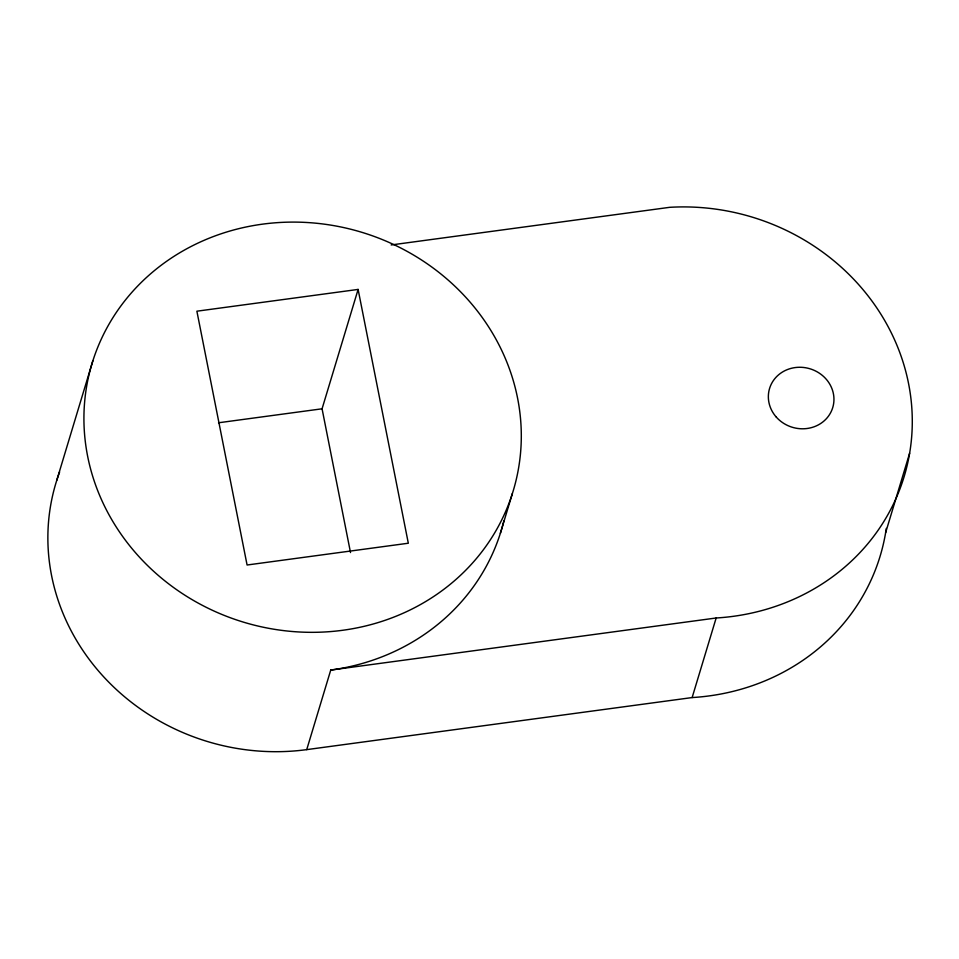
<?xml version="1.0" encoding="UTF-8"?>
<svg xmlns="http://www.w3.org/2000/svg" width="959" height="959" viewBox="0 0 959 959"><rect width="100%" height="100%" fill="white"/><g stroke="black" fill="none" stroke-linecap="round" stroke-linejoin="round"><path stroke-width="1.44" d="M56.785 480.279L92.819 360.908M350.514 552.564L322.068 408.798L358.115 289.426L196.883 311.196L247.086 565.007L408.318 543.226L358.115 289.426M886.296 528.397A220.69 204.327 16.8 0 1 692.134 697.565L306.724 749.626L330.747 670.053A220.007 203.704 16.8 0 0 503.895 520.713M500.358 533.312L512.382 493.525A220.007 203.704 16.8 0 0 251.246 225.964A220.007 203.704 16.8 0 0 144.186 562.154A220.007 203.704 16.8 0 0 512.382 493.525M692.134 697.565L716.157 617.992A220.69 204.327 16.8 0 0 911.05 399.591A220.69 204.327 16.8 0 0 669.67 207.324L391.164 244.953M885.601 532.76L909.635 453.187M218.532 422.775L322.068 408.798M330.747 670.053L716.157 617.992M306.724 749.626A220.007 203.704 16.8 0 1 59.614 472.044M776.239 417.033A33.002 30.556 16.8 0 0 832.088 409.493A33.002 30.556 16.8 0 0 795.131 367.573A33.002 30.556 16.8 0 0 776.239 417.033"/></g></svg>
